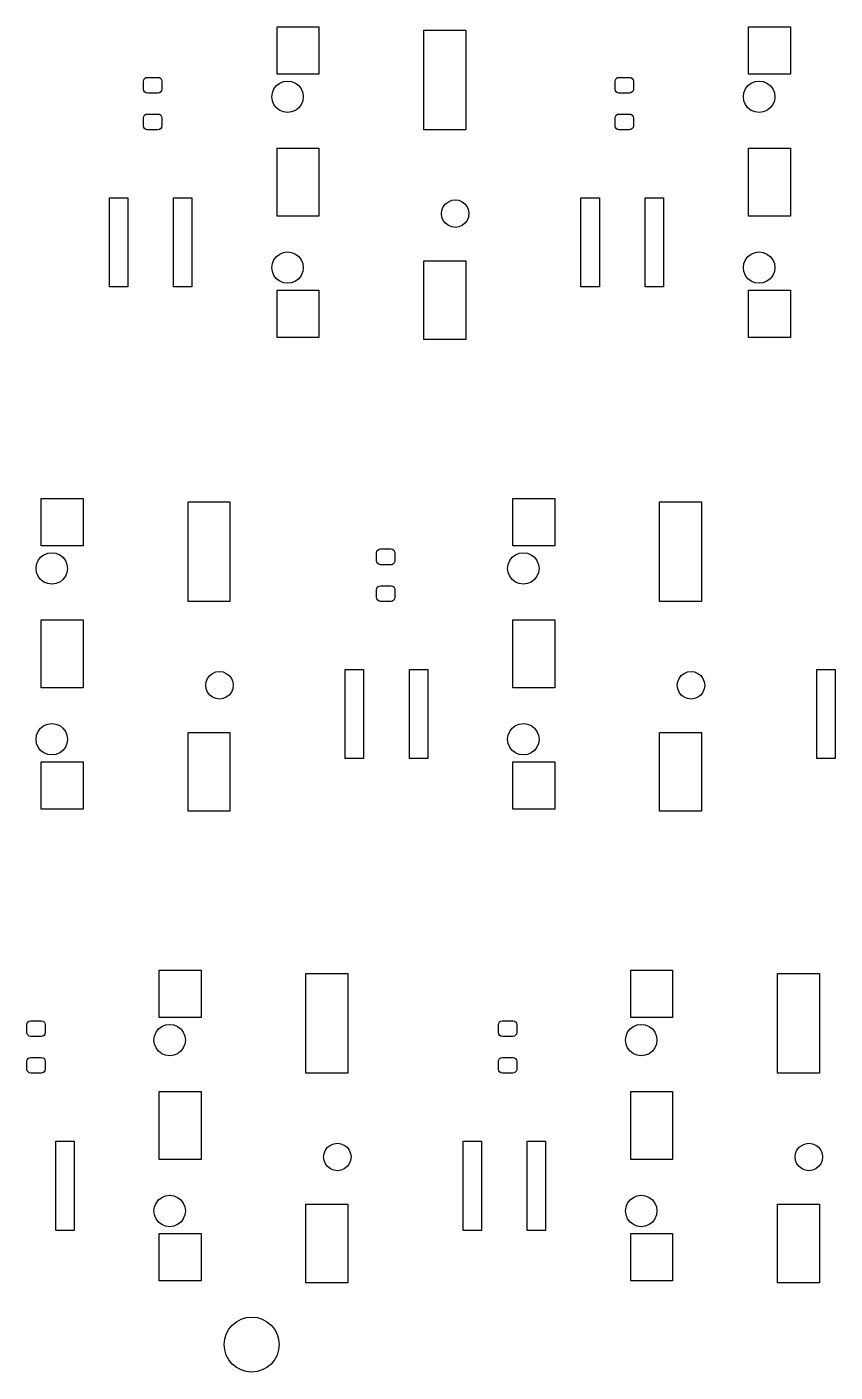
# Model space of a CAD drawing. Extents: x 0.7 to 11, y -6.1 to -1.6.
# Drawn here: x 8.51 to 9.724, y -5.89 to -3.869 of the extents above; entities that cross this region are included whole.
import ezdxf

# ---------------------------------------------------------------- set-up
doc = ezdxf.new("R2010")
doc.units = 0
doc.header["$MEASUREMENT"] = 0
doc.layers.add('BLACK', color=7, linetype='CONTINUOUS')

msp = doc.modelspace()

# ---------------------------------------------------------------- linework, layer by layer
at = {"layer": 'BLACK', "linetype": 'CONTINUOUS'}
for p, q in [((8.8858, -3.94), (8.8858, -3.8691)), ((8.8858, -3.8691), (8.9488, -3.8691)), ((8.9488, -3.8691), (8.9488, -3.94)), ((9.1063, -4.0236), (9.1063, -3.874)), ((9.1063, -3.874), (9.1693, -3.874)), ((9.1693, -3.874), (9.1693, -4.0236)), ((9.5945, -3.94), (9.5945, -3.8691)), ((9.5945, -3.8691), (9.6575, -3.8691)), ((9.6575, -3.8691), (9.6575, -3.94)), ((8.9488, -3.94), (8.8858, -3.94)), ((9.6575, -3.94), (9.5945, -3.94)), ((8.685, -3.9508), (8.6855, -3.9485)), ((8.685, -3.9626), (8.685, -3.9508)), ((8.6855, -3.9485), (8.6868, -3.9466)), ((8.6868, -3.9466), (8.6887, -3.9453)), ((8.6887, -3.9453), (8.6909, -3.9449)), ((8.6909, -3.9449), (8.7067, -3.9449)), ((8.7067, -3.9449), (8.709, -3.9453)), ((8.709, -3.9453), (8.7109, -3.9466)), ((8.7109, -3.9466), (8.7121, -3.9485)), ((8.7121, -3.9485), (8.7126, -3.9508)), ((8.7126, -3.9508), (8.7126, -3.9626)), ((8.8811, -3.9622), (8.8849, -3.9573)), ((8.8849, -3.9573), (8.8898, -3.9536)), ((8.8898, -3.9536), (8.8955, -3.9512)), ((8.8955, -3.9512), (8.9016, -3.9504)), ((8.9016, -3.9504), (8.9077, -3.9512)), ((8.9077, -3.9512), (8.9134, -3.9536)), ((8.9134, -3.9536), (8.9183, -3.9573)), ((8.9183, -3.9573), (8.922, -3.9622)), ((9.3937, -3.9508), (9.3942, -3.9485)), ((9.3937, -3.9626), (9.3937, -3.9508)), ((9.3942, -3.9485), (9.3954, -3.9466)), ((9.3954, -3.9466), (9.3973, -3.9453)), ((9.3973, -3.9453), (9.3996, -3.9449)), ((9.3996, -3.9449), (9.4154, -3.9449)), ((9.4154, -3.9449), (9.4176, -3.9453)), ((9.4176, -3.9453), (9.4195, -3.9466)), ((9.4195, -3.9466), (9.4208, -3.9485)), ((9.4208, -3.9485), (9.4213, -3.9508)), ((9.4213, -3.9508), (9.4213, -3.9626)), ((9.5898, -3.9622), (9.5935, -3.9573)), ((9.5935, -3.9573), (9.5984, -3.9536)), ((9.5984, -3.9536), (9.6041, -3.9512)), ((9.6041, -3.9512), (9.6102, -3.9504)), ((9.6102, -3.9504), (9.6164, -3.9512)), ((9.6164, -3.9512), (9.622, -3.9536)), ((9.622, -3.9536), (9.6269, -3.9573)), ((9.6269, -3.9573), (9.6307, -3.9622)), ((8.6855, -3.9649), (8.685, -3.9626)), ((8.6868, -3.9668), (8.6855, -3.9649)), ((8.6887, -3.9681), (8.6868, -3.9668)), ((8.6909, -3.9685), (8.6887, -3.9681)), ((8.7067, -3.9685), (8.6909, -3.9685)), ((8.709, -3.9681), (8.7067, -3.9685)), ((8.7109, -3.9668), (8.709, -3.9681)), ((8.7121, -3.9649), (8.7109, -3.9668)), ((8.7126, -3.9626), (8.7121, -3.9649)), ((8.878, -3.974), (8.8788, -3.9679)), ((8.8788, -3.9801), (8.878, -3.974)), ((8.8788, -3.9679), (8.8811, -3.9622)), ((8.8811, -3.9858), (8.8788, -3.9801)), ((8.922, -3.9622), (8.9244, -3.9679)), ((8.9244, -3.9801), (8.922, -3.9858)), ((8.9244, -3.9679), (8.9252, -3.974)), ((8.9252, -3.974), (8.9244, -3.9801)), ((9.3942, -3.9649), (9.3937, -3.9626)), ((9.3954, -3.9668), (9.3942, -3.9649)), ((9.3973, -3.9681), (9.3954, -3.9668)), ((9.3996, -3.9685), (9.3973, -3.9681)), ((9.4154, -3.9685), (9.3996, -3.9685)), ((9.4176, -3.9681), (9.4154, -3.9685)), ((9.4195, -3.9668), (9.4176, -3.9681)), ((9.4208, -3.9649), (9.4195, -3.9668)), ((9.4213, -3.9626), (9.4208, -3.9649)), ((9.5866, -3.974), (9.5874, -3.9679)), ((9.5874, -3.9801), (9.5866, -3.974)), ((9.5874, -3.9679), (9.5898, -3.9622)), ((9.5898, -3.9858), (9.5874, -3.9801)), ((9.6307, -3.9622), (9.6331, -3.9679)), ((9.6331, -3.9801), (9.6307, -3.9858)), ((9.6331, -3.9679), (9.6339, -3.974)), ((9.6339, -3.974), (9.6331, -3.9801)), ((8.6868, -4.0017), (8.6887, -4.0004)), ((8.6887, -4.0004), (8.6909, -4)), ((8.6909, -4), (8.7067, -4)), ((8.7067, -4), (8.709, -4.0004)), ((8.709, -4.0004), (8.7109, -4.0017)), ((8.8849, -3.9907), (8.8811, -3.9858)), ((8.8898, -3.9945), (8.8849, -3.9907)), ((8.8955, -3.9968), (8.8898, -3.9945)), ((8.9016, -3.9976), (8.8955, -3.9968)), ((8.9077, -3.9968), (8.9016, -3.9976)), ((8.9134, -3.9945), (8.9077, -3.9968)), ((8.9183, -3.9907), (8.9134, -3.9945)), ((8.922, -3.9858), (8.9183, -3.9907)), ((9.3954, -4.0017), (9.3973, -4.0004)), ((9.3973, -4.0004), (9.3996, -4)), ((9.3996, -4), (9.4154, -4)), ((9.4154, -4), (9.4176, -4.0004)), ((9.4176, -4.0004), (9.4195, -4.0017)), ((9.5935, -3.9907), (9.5898, -3.9858)), ((9.5984, -3.9945), (9.5935, -3.9907)), ((9.6041, -3.9968), (9.5984, -3.9945)), ((9.6102, -3.9976), (9.6041, -3.9968)), ((9.6164, -3.9968), (9.6102, -3.9976)), ((9.622, -3.9945), (9.6164, -3.9968)), ((9.6269, -3.9907), (9.622, -3.9945)), ((9.6307, -3.9858), (9.6269, -3.9907)), ((8.685, -4.0059), (8.6855, -4.0036)), ((8.685, -4.0177), (8.685, -4.0059)), ((8.6855, -4.02), (8.685, -4.0177)), ((8.6855, -4.0036), (8.6868, -4.0017)), ((8.6868, -4.0219), (8.6855, -4.02)), ((8.6887, -4.0232), (8.6868, -4.0219)), ((8.7109, -4.0219), (8.709, -4.0232)), ((8.7109, -4.0017), (8.7121, -4.0036)), ((8.7121, -4.02), (8.7109, -4.0219)), ((8.7121, -4.0036), (8.7126, -4.0059)), ((8.7126, -4.0177), (8.7121, -4.02)), ((8.7126, -4.0059), (8.7126, -4.0177)), ((9.3937, -4.0059), (9.3942, -4.0036)), ((9.3937, -4.0177), (9.3937, -4.0059)), ((9.3942, -4.02), (9.3937, -4.0177)), ((9.3942, -4.0036), (9.3954, -4.0017)), ((9.3954, -4.0219), (9.3942, -4.02)), ((9.3973, -4.0232), (9.3954, -4.0219)), ((9.4195, -4.0219), (9.4176, -4.0232)), ((9.4195, -4.0017), (9.4208, -4.0036)), ((9.4208, -4.02), (9.4195, -4.0219)), ((9.4208, -4.0036), (9.4213, -4.0059)), ((9.4213, -4.0177), (9.4208, -4.02)), ((9.4213, -4.0059), (9.4213, -4.0177)), ((8.6909, -4.0236), (8.6887, -4.0232)), ((8.7067, -4.0236), (8.6909, -4.0236)), ((8.709, -4.0232), (8.7067, -4.0236)), ((9.1693, -4.0236), (9.1063, -4.0236)), ((9.3996, -4.0236), (9.3973, -4.0232)), ((9.4154, -4.0236), (9.3996, -4.0236)), ((9.4176, -4.0232), (9.4154, -4.0236)), ((8.8858, -4.1535), (8.8858, -4.0512)), ((8.8858, -4.0512), (8.9488, -4.0512)), ((8.9488, -4.0512), (8.9488, -4.1535)), ((9.5945, -4.1535), (9.5945, -4.0512)), ((9.5945, -4.0512), (9.6575, -4.0512)), ((9.6575, -4.0512), (9.6575, -4.1535)), ((8.6339, -4.2598), (8.6339, -4.126)), ((8.6339, -4.126), (8.6614, -4.126)), ((8.6614, -4.126), (8.6614, -4.2598)), ((8.7303, -4.2598), (8.7303, -4.126)), ((8.7303, -4.126), (8.7579, -4.126)), ((8.7579, -4.126), (8.7579, -4.2598)), ((9.1336, -4.1443), (9.1356, -4.1393)), ((9.1356, -4.1393), (9.1389, -4.135)), ((9.1389, -4.135), (9.1432, -4.1317)), ((9.1432, -4.1317), (9.1482, -4.1296)), ((9.1482, -4.1296), (9.1535, -4.1289)), ((9.1535, -4.1289), (9.1589, -4.1296)), ((9.1589, -4.1296), (9.1639, -4.1317)), ((9.1639, -4.1317), (9.1682, -4.135)), ((9.1682, -4.135), (9.1714, -4.1393)), ((9.1714, -4.1393), (9.1735, -4.1443)), ((9.3425, -4.2598), (9.3425, -4.126)), ((9.3425, -4.126), (9.3701, -4.126)), ((9.3701, -4.126), (9.3701, -4.2598)), ((9.439, -4.2598), (9.439, -4.126)), ((9.439, -4.126), (9.4665, -4.126)), ((9.4665, -4.126), (9.4665, -4.2598)), ((8.9488, -4.1535), (8.8858, -4.1535)), ((9.1329, -4.1496), (9.1336, -4.1443)), ((9.1336, -4.155), (9.1329, -4.1496)), ((9.1356, -4.1599), (9.1336, -4.155)), ((9.1389, -4.1642), (9.1356, -4.1599)), ((9.1714, -4.1599), (9.1682, -4.1642)), ((9.1735, -4.155), (9.1714, -4.1599)), ((9.1735, -4.1443), (9.1742, -4.1496)), ((9.1742, -4.1496), (9.1735, -4.155)), ((9.6575, -4.1535), (9.5945, -4.1535)), ((9.1432, -4.1675), (9.1389, -4.1642)), ((9.1482, -4.1696), (9.1432, -4.1675)), ((9.1535, -4.1703), (9.1482, -4.1696)), ((9.1589, -4.1696), (9.1535, -4.1703)), ((9.1639, -4.1675), (9.1589, -4.1696)), ((9.1682, -4.1642), (9.1639, -4.1675)), ((8.8788, -4.2246), (8.8811, -4.2189)), ((8.8811, -4.2189), (8.8849, -4.214)), ((8.8849, -4.214), (8.8898, -4.2103)), ((8.8898, -4.2103), (8.8955, -4.2079)), ((8.8955, -4.2079), (8.9016, -4.2071)), ((8.9016, -4.2071), (8.9077, -4.2079)), ((8.9077, -4.2079), (8.9134, -4.2103)), ((8.9134, -4.2103), (8.9183, -4.214)), ((8.9183, -4.214), (8.922, -4.2189)), ((8.922, -4.2189), (8.9244, -4.2246)), ((9.1063, -4.3386), (9.1063, -4.2205)), ((9.1063, -4.2205), (9.1693, -4.2205)), ((9.1693, -4.2205), (9.1693, -4.3386)), ((9.5874, -4.2246), (9.5898, -4.2189)), ((9.5898, -4.2189), (9.5935, -4.214)), ((9.5935, -4.214), (9.5984, -4.2103)), ((9.5984, -4.2103), (9.6041, -4.2079)), ((9.6041, -4.2079), (9.6102, -4.2071)), ((9.6102, -4.2071), (9.6164, -4.2079)), ((9.6164, -4.2079), (9.622, -4.2103)), ((9.622, -4.2103), (9.6269, -4.214)), ((9.6269, -4.214), (9.6307, -4.2189)), ((9.6307, -4.2189), (9.6331, -4.2246)), ((8.878, -4.2307), (8.8788, -4.2246)), ((8.8788, -4.2368), (8.878, -4.2307)), ((8.8811, -4.2425), (8.8788, -4.2368)), ((8.8849, -4.2474), (8.8811, -4.2425)), ((8.922, -4.2425), (8.9183, -4.2474)), ((8.9244, -4.2368), (8.922, -4.2425)), ((8.9244, -4.2246), (8.9252, -4.2307)), ((8.9252, -4.2307), (8.9244, -4.2368)), ((9.5866, -4.2307), (9.5874, -4.2246)), ((9.5874, -4.2368), (9.5866, -4.2307)), ((9.5898, -4.2425), (9.5874, -4.2368)), ((9.5935, -4.2474), (9.5898, -4.2425)), ((9.6307, -4.2425), (9.6269, -4.2474)), ((9.6331, -4.2368), (9.6307, -4.2425)), ((9.6331, -4.2246), (9.6339, -4.2307)), ((9.6339, -4.2307), (9.6331, -4.2368)), ((8.6614, -4.2598), (8.6339, -4.2598)), ((8.7579, -4.2598), (8.7303, -4.2598)), ((8.8898, -4.2512), (8.8849, -4.2474)), ((8.8955, -4.2535), (8.8898, -4.2512)), ((8.9016, -4.2543), (8.8955, -4.2535)), ((8.9077, -4.2535), (8.9016, -4.2543)), ((8.9134, -4.2512), (8.9077, -4.2535)), ((8.9183, -4.2474), (8.9134, -4.2512)), ((9.3701, -4.2598), (9.3425, -4.2598)), ((9.4665, -4.2598), (9.439, -4.2598)), ((9.5984, -4.2512), (9.5935, -4.2474)), ((9.6041, -4.2535), (9.5984, -4.2512)), ((9.6102, -4.2543), (9.6041, -4.2535)), ((9.6164, -4.2535), (9.6102, -4.2543)), ((9.622, -4.2512), (9.6164, -4.2535)), ((9.6269, -4.2474), (9.622, -4.2512)), ((8.8858, -4.3356), (8.8858, -4.2648)), ((8.8858, -4.2648), (8.9488, -4.2648)), ((8.9488, -4.2648), (8.9488, -4.3356)), ((9.5945, -4.3356), (9.5945, -4.2648)), ((9.5945, -4.2648), (9.6575, -4.2648)), ((9.6575, -4.2648), (9.6575, -4.3356)), ((8.9488, -4.3356), (8.8858, -4.3356)), ((9.1693, -4.3386), (9.1063, -4.3386)), ((9.6575, -4.3356), (9.5945, -4.3356)), ((8.5315, -4.6486), (8.5315, -4.5778)), ((8.5315, -4.5778), (8.5945, -4.5778)), ((8.5945, -4.5778), (8.5945, -4.6486)), ((8.752, -4.7323), (8.752, -4.5827)), ((8.752, -4.5827), (8.815, -4.5827)), ((8.815, -4.5827), (8.815, -4.7323)), ((9.2402, -4.6486), (9.2402, -4.5778)), ((9.2402, -4.5778), (9.3031, -4.5778)), ((9.3031, -4.5778), (9.3031, -4.6486)), ((9.4606, -4.7323), (9.4606, -4.5827)), ((9.4606, -4.5827), (9.5236, -4.5827)), ((9.5236, -4.5827), (9.5236, -4.7323)), ((8.5268, -4.6709), (8.5305, -4.666)), ((8.5305, -4.666), (8.5354, -4.6622)), ((8.5945, -4.6486), (8.5315, -4.6486)), ((8.5354, -4.6622), (8.5411, -4.6599)), ((8.5411, -4.6599), (8.5472, -4.6591)), ((8.5472, -4.6591), (8.5534, -4.6599)), ((8.5534, -4.6599), (8.5591, -4.6622)), ((8.5591, -4.6622), (8.5639, -4.666)), ((8.5639, -4.666), (8.5677, -4.6709)), ((9.0354, -4.6594), (9.0359, -4.6572)), ((9.0354, -4.6713), (9.0354, -4.6594)), ((9.0359, -4.6572), (9.0372, -4.6553)), ((9.0372, -4.6553), (9.0391, -4.654)), ((9.0391, -4.654), (9.0413, -4.6535)), ((9.0413, -4.6535), (9.0571, -4.6535)), ((9.0571, -4.6535), (9.0593, -4.654)), ((9.0593, -4.654), (9.0613, -4.6553)), ((9.0613, -4.6553), (9.0625, -4.6572)), ((9.0625, -4.6572), (9.063, -4.6594)), ((9.063, -4.6594), (9.063, -4.6713)), ((9.2354, -4.6709), (9.2392, -4.666)), ((9.2392, -4.666), (9.2441, -4.6622)), ((9.3031, -4.6486), (9.2402, -4.6486)), ((9.2441, -4.6622), (9.2498, -4.6599)), ((9.2498, -4.6599), (9.2559, -4.6591)), ((9.2559, -4.6591), (9.262, -4.6599)), ((9.262, -4.6599), (9.2677, -4.6622)), ((9.2677, -4.6622), (9.2726, -4.666)), ((9.2726, -4.666), (9.2764, -4.6709)), ((8.5236, -4.6827), (8.5244, -4.6766)), ((8.5244, -4.6888), (8.5236, -4.6827)), ((8.5244, -4.6766), (8.5268, -4.6709)), ((8.5268, -4.6945), (8.5244, -4.6888)), ((8.5677, -4.6709), (8.5701, -4.6766)), ((8.5701, -4.6888), (8.5677, -4.6945)), ((8.5701, -4.6766), (8.5709, -4.6827)), ((8.5709, -4.6827), (8.5701, -4.6888)), ((9.0359, -4.6735), (9.0354, -4.6713)), ((9.0372, -4.6754), (9.0359, -4.6735)), ((9.0391, -4.6767), (9.0372, -4.6754)), ((9.0413, -4.6772), (9.0391, -4.6767)), ((9.0571, -4.6772), (9.0413, -4.6772)), ((9.0593, -4.6767), (9.0571, -4.6772)), ((9.0613, -4.6754), (9.0593, -4.6767)), ((9.0625, -4.6735), (9.0613, -4.6754)), ((9.063, -4.6713), (9.0625, -4.6735)), ((9.2323, -4.6827), (9.2331, -4.6766)), ((9.2331, -4.6888), (9.2323, -4.6827)), ((9.2331, -4.6766), (9.2354, -4.6709)), ((9.2354, -4.6945), (9.2331, -4.6888)), ((9.2764, -4.6709), (9.2787, -4.6766)), ((9.2787, -4.6888), (9.2764, -4.6945)), ((9.2787, -4.6766), (9.2795, -4.6827)), ((9.2795, -4.6827), (9.2787, -4.6888)), ((8.5305, -4.6994), (8.5268, -4.6945)), ((8.5354, -4.7031), (8.5305, -4.6994)), ((8.5411, -4.7055), (8.5354, -4.7031)), ((8.5472, -4.7063), (8.5411, -4.7055)), ((8.5534, -4.7055), (8.5472, -4.7063)), ((8.5591, -4.7031), (8.5534, -4.7055)), ((8.5639, -4.6994), (8.5591, -4.7031)), ((8.5677, -4.6945), (8.5639, -4.6994)), ((9.0391, -4.7091), (9.0413, -4.7087)), ((9.0413, -4.7087), (9.0571, -4.7087)), ((9.0571, -4.7087), (9.0593, -4.7091)), ((9.2392, -4.6994), (9.2354, -4.6945)), ((9.2441, -4.7031), (9.2392, -4.6994)), ((9.2498, -4.7055), (9.2441, -4.7031)), ((9.2559, -4.7063), (9.2498, -4.7055)), ((9.262, -4.7055), (9.2559, -4.7063)), ((9.2677, -4.7031), (9.262, -4.7055)), ((9.2726, -4.6994), (9.2677, -4.7031)), ((9.2764, -4.6945), (9.2726, -4.6994)), ((9.0354, -4.7146), (9.0359, -4.7123)), ((9.0354, -4.7264), (9.0354, -4.7146)), ((9.0359, -4.7286), (9.0354, -4.7264)), ((9.0359, -4.7123), (9.0372, -4.7104)), ((9.0372, -4.7306), (9.0359, -4.7286)), ((9.0372, -4.7104), (9.0391, -4.7091)), ((9.0593, -4.7091), (9.0613, -4.7104)), ((9.0613, -4.7104), (9.0625, -4.7123)), ((9.0625, -4.7286), (9.0613, -4.7306)), ((9.0625, -4.7123), (9.063, -4.7146)), ((9.063, -4.7264), (9.0625, -4.7286)), ((9.063, -4.7146), (9.063, -4.7264)), ((8.815, -4.7323), (8.752, -4.7323)), ((9.0391, -4.7318), (9.0372, -4.7306)), ((9.0413, -4.7323), (9.0391, -4.7318)), ((9.0571, -4.7323), (9.0413, -4.7323)), ((9.0593, -4.7318), (9.0571, -4.7323)), ((9.0613, -4.7306), (9.0593, -4.7318)), ((9.5236, -4.7323), (9.4606, -4.7323)), ((8.5315, -4.8622), (8.5315, -4.7598)), ((8.5315, -4.7598), (8.5945, -4.7598)), ((8.5945, -4.7598), (8.5945, -4.8622)), ((9.2402, -4.8622), (9.2402, -4.7598)), ((9.2402, -4.7598), (9.3031, -4.7598)), ((9.3031, -4.7598), (9.3031, -4.8622)), ((8.7792, -4.8529), (8.7813, -4.8479)), ((8.7813, -4.8479), (8.7846, -4.8437)), ((8.7846, -4.8437), (8.7889, -4.8404)), ((8.7889, -4.8404), (8.7939, -4.8383)), ((8.7939, -4.8383), (8.7992, -4.8376)), ((8.7992, -4.8376), (8.8046, -4.8383)), ((8.8046, -4.8383), (8.8095, -4.8404)), ((8.8095, -4.8404), (8.8138, -4.8437)), ((8.8138, -4.8437), (8.8171, -4.8479)), ((8.8171, -4.8479), (8.8192, -4.8529)), ((8.9882, -4.9685), (8.9882, -4.8346)), ((8.9882, -4.8346), (9.0157, -4.8346)), ((9.0157, -4.8346), (9.0157, -4.9685)), ((9.0846, -4.9685), (9.0846, -4.8346)), ((9.0846, -4.8346), (9.1122, -4.8346)), ((9.1122, -4.8346), (9.1122, -4.9685)), ((9.4879, -4.8529), (9.49, -4.8479)), ((9.49, -4.8479), (9.4933, -4.8437)), ((9.4933, -4.8437), (9.4975, -4.8404)), ((9.4975, -4.8404), (9.5025, -4.8383)), ((9.5025, -4.8383), (9.5079, -4.8376)), ((9.5079, -4.8376), (9.5132, -4.8383)), ((9.5132, -4.8383), (9.5182, -4.8404)), ((9.5182, -4.8404), (9.5225, -4.8437)), ((9.5225, -4.8437), (9.5258, -4.8479)), ((9.5258, -4.8479), (9.5278, -4.8529)), ((9.6969, -4.9685), (9.6969, -4.8346)), ((9.6969, -4.8346), (9.7244, -4.8346)), ((9.7244, -4.8346), (9.7244, -4.9685)), ((8.5945, -4.8622), (8.5315, -4.8622)), ((8.7785, -4.8583), (8.7792, -4.8529)), ((8.7792, -4.8636), (8.7785, -4.8583)), ((8.7813, -4.8686), (8.7792, -4.8636)), ((8.7846, -4.8729), (8.7813, -4.8686)), ((8.8171, -4.8686), (8.8138, -4.8729)), ((8.8192, -4.8636), (8.8171, -4.8686)), ((8.8192, -4.8529), (8.8199, -4.8583)), ((8.8199, -4.8583), (8.8192, -4.8636)), ((9.3031, -4.8622), (9.2402, -4.8622)), ((9.4872, -4.8583), (9.4879, -4.8529)), ((9.4879, -4.8636), (9.4872, -4.8583)), ((9.49, -4.8686), (9.4879, -4.8636)), ((9.4933, -4.8729), (9.49, -4.8686)), ((9.5258, -4.8686), (9.5225, -4.8729)), ((9.5278, -4.8636), (9.5258, -4.8686)), ((9.5278, -4.8529), (9.5285, -4.8583)), ((9.5285, -4.8583), (9.5278, -4.8636)), ((8.7889, -4.8762), (8.7846, -4.8729)), ((8.7939, -4.8782), (8.7889, -4.8762)), ((8.7992, -4.8789), (8.7939, -4.8782)), ((8.8046, -4.8782), (8.7992, -4.8789)), ((8.8095, -4.8762), (8.8046, -4.8782)), ((8.8138, -4.8729), (8.8095, -4.8762)), ((9.4975, -4.8762), (9.4933, -4.8729)), ((9.5025, -4.8782), (9.4975, -4.8762)), ((9.5079, -4.8789), (9.5025, -4.8782)), ((9.5132, -4.8782), (9.5079, -4.8789)), ((9.5182, -4.8762), (9.5132, -4.8782)), ((9.5225, -4.8729), (9.5182, -4.8762)), ((8.5244, -4.9333), (8.5268, -4.9276)), ((8.5268, -4.9276), (8.5305, -4.9227)), ((8.5305, -4.9227), (8.5354, -4.9189)), ((8.5354, -4.9189), (8.5411, -4.9166)), ((8.5411, -4.9166), (8.5472, -4.9157)), ((8.5472, -4.9157), (8.5534, -4.9166)), ((8.5534, -4.9166), (8.5591, -4.9189)), ((8.5591, -4.9189), (8.5639, -4.9227)), ((8.5639, -4.9227), (8.5677, -4.9276)), ((8.5677, -4.9276), (8.5701, -4.9333)), ((8.752, -5.0472), (8.752, -4.9291)), ((8.752, -4.9291), (8.815, -4.9291)), ((8.815, -4.9291), (8.815, -5.0472)), ((9.2331, -4.9333), (9.2354, -4.9276)), ((9.2354, -4.9276), (9.2392, -4.9227)), ((9.2392, -4.9227), (9.2441, -4.9189)), ((9.2441, -4.9189), (9.2498, -4.9166)), ((9.2498, -4.9166), (9.2559, -4.9157)), ((9.2559, -4.9157), (9.262, -4.9166)), ((9.262, -4.9166), (9.2677, -4.9189)), ((9.2677, -4.9189), (9.2726, -4.9227)), ((9.2726, -4.9227), (9.2764, -4.9276)), ((9.2764, -4.9276), (9.2787, -4.9333)), ((9.4606, -5.0472), (9.4606, -4.9291)), ((9.4606, -4.9291), (9.5236, -4.9291)), ((9.5236, -4.9291), (9.5236, -5.0472)), ((8.5236, -4.9394), (8.5244, -4.9333)), ((8.5244, -4.9455), (8.5236, -4.9394)), ((8.5268, -4.9512), (8.5244, -4.9455)), ((8.5305, -4.9561), (8.5268, -4.9512)), ((8.5677, -4.9512), (8.5639, -4.9561)), ((8.5701, -4.9455), (8.5677, -4.9512)), ((8.5701, -4.9333), (8.5709, -4.9394)), ((8.5709, -4.9394), (8.5701, -4.9455)), ((9.2323, -4.9394), (9.2331, -4.9333)), ((9.2331, -4.9455), (9.2323, -4.9394)), ((9.2354, -4.9512), (9.2331, -4.9455)), ((9.2392, -4.9561), (9.2354, -4.9512)), ((9.2764, -4.9512), (9.2726, -4.9561)), ((9.2787, -4.9455), (9.2764, -4.9512)), ((9.2787, -4.9333), (9.2795, -4.9394)), ((9.2795, -4.9394), (9.2787, -4.9455)), ((8.5354, -4.9598), (8.5305, -4.9561)), ((8.5411, -4.9622), (8.5354, -4.9598)), ((8.5472, -4.963), (8.5411, -4.9622)), ((8.5534, -4.9622), (8.5472, -4.963)), ((8.5591, -4.9598), (8.5534, -4.9622)), ((8.5639, -4.9561), (8.5591, -4.9598)), ((9.0157, -4.9685), (8.9882, -4.9685)), ((9.1122, -4.9685), (9.0846, -4.9685)), ((9.2441, -4.9598), (9.2392, -4.9561)), ((9.2498, -4.9622), (9.2441, -4.9598)), ((9.2559, -4.963), (9.2498, -4.9622)), ((9.262, -4.9622), (9.2559, -4.963)), ((9.2677, -4.9598), (9.262, -4.9622)), ((9.2726, -4.9561), (9.2677, -4.9598)), ((9.7244, -4.9685), (9.6969, -4.9685)), ((8.5315, -5.0443), (8.5315, -4.9734)), ((8.5315, -4.9734), (8.5945, -4.9734)), ((8.5945, -4.9734), (8.5945, -5.0443)), ((9.2402, -5.0443), (9.2402, -4.9734)), ((9.2402, -4.9734), (9.3031, -4.9734)), ((9.3031, -4.9734), (9.3031, -5.0443)), ((8.5945, -5.0443), (8.5315, -5.0443)), ((8.815, -5.0472), (8.752, -5.0472)), ((9.3031, -5.0443), (9.2402, -5.0443)), ((9.5236, -5.0472), (9.4606, -5.0472)), ((8.7087, -5.3573), (8.7087, -5.2864)), ((8.7087, -5.2864), (8.7717, -5.2864)), ((8.7717, -5.2864), (8.7717, -5.3573)), ((8.9291, -5.4409), (8.9291, -5.2913)), ((8.9291, -5.2913), (8.9921, -5.2913)), ((8.9921, -5.2913), (8.9921, -5.4409)), ((9.4173, -5.3573), (9.4173, -5.2864)), ((9.4173, -5.2864), (9.4803, -5.2864)), ((9.4803, -5.2864), (9.4803, -5.3573)), ((9.6378, -5.4409), (9.6378, -5.2913)), ((9.6378, -5.2913), (9.7008, -5.2913)), ((9.7008, -5.2913), (9.7008, -5.4409)), ((8.5098, -5.3681), (8.5103, -5.3659)), ((8.5098, -5.3799), (8.5098, -5.3681)), ((8.5103, -5.3659), (8.5116, -5.3639)), ((8.5116, -5.3639), (8.5135, -5.3627)), ((8.5135, -5.3627), (8.5157, -5.3622)), ((8.5157, -5.3622), (8.5315, -5.3622)), ((8.5315, -5.3622), (8.5338, -5.3627)), ((8.5338, -5.3627), (8.5357, -5.3639)), ((8.5357, -5.3639), (8.537, -5.3659)), ((8.537, -5.3659), (8.5374, -5.3681)), ((8.5374, -5.3681), (8.5374, -5.3799)), ((8.704, -5.3795), (8.7077, -5.3746)), ((8.7077, -5.3746), (8.7126, -5.3709)), ((8.7717, -5.3573), (8.7087, -5.3573)), ((8.7126, -5.3709), (8.7183, -5.3685)), ((8.7183, -5.3685), (8.7244, -5.3677)), ((8.7244, -5.3677), (8.7305, -5.3685)), ((8.7305, -5.3685), (8.7362, -5.3709)), ((8.7362, -5.3709), (8.7411, -5.3746)), ((8.7411, -5.3746), (8.7449, -5.3795)), ((9.2185, -5.3681), (9.219, -5.3659)), ((9.2185, -5.3799), (9.2185, -5.3681)), ((9.219, -5.3659), (9.2202, -5.3639)), ((9.2202, -5.3639), (9.2221, -5.3627)), ((9.2221, -5.3627), (9.2244, -5.3622)), ((9.2244, -5.3622), (9.2402, -5.3622)), ((9.2402, -5.3622), (9.2424, -5.3627)), ((9.2424, -5.3627), (9.2443, -5.3639)), ((9.2443, -5.3639), (9.2456, -5.3659)), ((9.2456, -5.3659), (9.2461, -5.3681)), ((9.2461, -5.3681), (9.2461, -5.3799)), ((9.4126, -5.3795), (9.4164, -5.3746)), ((9.4164, -5.3746), (9.4213, -5.3709)), ((9.4803, -5.3573), (9.4173, -5.3573)), ((9.4213, -5.3709), (9.427, -5.3685)), ((9.427, -5.3685), (9.4331, -5.3677)), ((9.4331, -5.3677), (9.4392, -5.3685)), ((9.4392, -5.3685), (9.4449, -5.3709)), ((9.4449, -5.3709), (9.4498, -5.3746)), ((9.4498, -5.3746), (9.4535, -5.3795)), ((8.5103, -5.3822), (8.5098, -5.3799)), ((8.5116, -5.3841), (8.5103, -5.3822)), ((8.5135, -5.3854), (8.5116, -5.3841)), ((8.5157, -5.3858), (8.5135, -5.3854)), ((8.5315, -5.3858), (8.5157, -5.3858)), ((8.5338, -5.3854), (8.5315, -5.3858)), ((8.5357, -5.3841), (8.5338, -5.3854)), ((8.537, -5.3822), (8.5357, -5.3841)), ((8.5374, -5.3799), (8.537, -5.3822)), ((8.7008, -5.3913), (8.7016, -5.3852)), ((8.7016, -5.3975), (8.7008, -5.3913)), ((8.7016, -5.3852), (8.704, -5.3795)), ((8.7449, -5.3795), (8.7472, -5.3852)), ((8.7472, -5.3852), (8.748, -5.3913)), ((8.748, -5.3913), (8.7472, -5.3975)), ((9.219, -5.3822), (9.2185, -5.3799)), ((9.2202, -5.3841), (9.219, -5.3822)), ((9.2221, -5.3854), (9.2202, -5.3841)), ((9.2244, -5.3858), (9.2221, -5.3854)), ((9.2402, -5.3858), (9.2244, -5.3858)), ((9.2424, -5.3854), (9.2402, -5.3858)), ((9.2443, -5.3841), (9.2424, -5.3854)), ((9.2456, -5.3822), (9.2443, -5.3841)), ((9.2461, -5.3799), (9.2456, -5.3822)), ((9.4094, -5.3913), (9.4103, -5.3852)), ((9.4103, -5.3975), (9.4094, -5.3913)), ((9.4103, -5.3852), (9.4126, -5.3795)), ((9.4535, -5.3795), (9.4559, -5.3852)), ((9.4559, -5.3852), (9.4567, -5.3913)), ((9.4567, -5.3913), (9.4559, -5.3975)), ((8.704, -5.4031), (8.7016, -5.3975)), ((8.7077, -5.408), (8.704, -5.4031)), ((8.7126, -5.4118), (8.7077, -5.408)), ((8.7183, -5.4142), (8.7126, -5.4118)), ((8.7244, -5.415), (8.7183, -5.4142)), ((8.7305, -5.4142), (8.7244, -5.415)), ((8.7362, -5.4118), (8.7305, -5.4142)), ((8.7411, -5.408), (8.7362, -5.4118)), ((8.7449, -5.4031), (8.7411, -5.408)), ((8.7472, -5.3975), (8.7449, -5.4031)), ((9.4126, -5.4031), (9.4103, -5.3975)), ((9.4164, -5.408), (9.4126, -5.4031)), ((9.4213, -5.4118), (9.4164, -5.408)), ((9.427, -5.4142), (9.4213, -5.4118)), ((9.4331, -5.415), (9.427, -5.4142)), ((9.4392, -5.4142), (9.4331, -5.415)), ((9.4449, -5.4118), (9.4392, -5.4142)), ((9.4498, -5.408), (9.4449, -5.4118)), ((9.4535, -5.4031), (9.4498, -5.408)), ((9.4559, -5.3975), (9.4535, -5.4031)), ((8.5098, -5.4232), (8.5103, -5.421)), ((8.5098, -5.435), (8.5098, -5.4232)), ((8.5103, -5.4373), (8.5098, -5.435)), ((8.5103, -5.421), (8.5116, -5.4191)), ((8.5116, -5.4191), (8.5135, -5.4178)), ((8.5135, -5.4178), (8.5157, -5.4173)), ((8.5157, -5.4173), (8.5315, -5.4173)), ((8.5315, -5.4173), (8.5338, -5.4178)), ((8.5338, -5.4178), (8.5357, -5.4191)), ((8.5357, -5.4191), (8.537, -5.421)), ((8.537, -5.421), (8.5374, -5.4232)), ((8.5374, -5.435), (8.537, -5.4373)), ((8.5374, -5.4232), (8.5374, -5.435)), ((9.2185, -5.4232), (9.219, -5.421)), ((9.2185, -5.435), (9.2185, -5.4232)), ((9.219, -5.4373), (9.2185, -5.435)), ((9.219, -5.421), (9.2202, -5.4191)), ((9.2202, -5.4191), (9.2221, -5.4178)), ((9.2221, -5.4178), (9.2244, -5.4173)), ((9.2244, -5.4173), (9.2402, -5.4173)), ((9.2402, -5.4173), (9.2424, -5.4178)), ((9.2424, -5.4178), (9.2443, -5.4191)), ((9.2443, -5.4191), (9.2456, -5.421)), ((9.2456, -5.421), (9.2461, -5.4232)), ((9.2461, -5.435), (9.2456, -5.4373)), ((9.2461, -5.4232), (9.2461, -5.435)), ((8.5116, -5.4392), (8.5103, -5.4373)), ((8.5135, -5.4405), (8.5116, -5.4392)), ((8.5157, -5.4409), (8.5135, -5.4405)), ((8.5315, -5.4409), (8.5157, -5.4409)), ((8.5338, -5.4405), (8.5315, -5.4409)), ((8.5357, -5.4392), (8.5338, -5.4405)), ((8.537, -5.4373), (8.5357, -5.4392)), ((8.9921, -5.4409), (8.9291, -5.4409)), ((9.2202, -5.4392), (9.219, -5.4373)), ((9.2221, -5.4405), (9.2202, -5.4392)), ((9.2244, -5.4409), (9.2221, -5.4405)), ((9.2402, -5.4409), (9.2244, -5.4409)), ((9.2424, -5.4405), (9.2402, -5.4409)), ((9.2443, -5.4392), (9.2424, -5.4405)), ((9.2456, -5.4373), (9.2443, -5.4392)), ((9.7008, -5.4409), (9.6378, -5.4409)), ((8.7087, -5.5709), (8.7087, -5.4685)), ((8.7087, -5.4685), (8.7717, -5.4685)), ((8.7717, -5.4685), (8.7717, -5.5709)), ((9.4173, -5.5709), (9.4173, -5.4685)), ((9.4173, -5.4685), (9.4803, -5.4685)), ((9.4803, -5.4685), (9.4803, -5.5709)), ((8.5531, -5.6772), (8.5531, -5.5433)), ((8.5531, -5.5433), (8.5807, -5.5433)), ((8.5807, -5.5433), (8.5807, -5.6772)), ((8.9564, -5.5616), (8.9585, -5.5566)), ((8.9585, -5.5566), (8.9618, -5.5523)), ((8.9618, -5.5523), (8.966, -5.549)), ((8.966, -5.549), (8.971, -5.547)), ((8.971, -5.547), (8.9764, -5.5463)), ((8.9764, -5.5463), (8.9817, -5.547)), ((8.9817, -5.547), (8.9867, -5.549)), ((8.9867, -5.549), (8.991, -5.5523)), ((8.991, -5.5523), (8.9943, -5.5566)), ((8.9943, -5.5566), (8.9963, -5.5616)), ((9.1654, -5.6772), (9.1654, -5.5433)), ((9.1654, -5.5433), (9.1929, -5.5433)), ((9.1929, -5.5433), (9.1929, -5.6772)), ((9.2618, -5.6772), (9.2618, -5.5433)), ((9.2618, -5.5433), (9.2894, -5.5433)), ((9.2894, -5.5433), (9.2894, -5.6772)), ((9.6651, -5.5616), (9.6671, -5.5566)), ((9.6671, -5.5566), (9.6704, -5.5523)), ((9.6704, -5.5523), (9.6747, -5.549)), ((9.6747, -5.549), (9.6797, -5.547)), ((9.6797, -5.547), (9.685, -5.5463)), ((9.685, -5.5463), (9.6904, -5.547)), ((9.6904, -5.547), (9.6954, -5.549)), ((9.6954, -5.549), (9.6997, -5.5523)), ((9.6997, -5.5523), (9.7029, -5.5566)), ((9.7029, -5.5566), (9.705, -5.5616)), ((8.7717, -5.5709), (8.7087, -5.5709)), ((8.9557, -5.5669), (8.9564, -5.5616)), ((8.9564, -5.5723), (8.9557, -5.5669)), ((8.9585, -5.5773), (8.9564, -5.5723)), ((8.9618, -5.5815), (8.9585, -5.5773)), ((8.9943, -5.5773), (8.991, -5.5815)), ((8.9963, -5.5723), (8.9943, -5.5773)), ((8.9963, -5.5616), (8.997, -5.5669)), ((8.997, -5.5669), (8.9963, -5.5723)), ((9.4803, -5.5709), (9.4173, -5.5709)), ((9.6644, -5.5669), (9.6651, -5.5616)), ((9.6651, -5.5723), (9.6644, -5.5669)), ((9.6671, -5.5773), (9.6651, -5.5723)), ((9.6704, -5.5815), (9.6671, -5.5773)), ((9.7029, -5.5773), (9.6997, -5.5815)), ((9.705, -5.5723), (9.7029, -5.5773)), ((9.705, -5.5616), (9.7057, -5.5669)), ((9.7057, -5.5669), (9.705, -5.5723)), ((8.966, -5.5848), (8.9618, -5.5815)), ((8.971, -5.5869), (8.966, -5.5848)), ((8.9764, -5.5876), (8.971, -5.5869)), ((8.9817, -5.5869), (8.9764, -5.5876)), ((8.9867, -5.5848), (8.9817, -5.5869)), ((8.991, -5.5815), (8.9867, -5.5848)), ((9.6747, -5.5848), (9.6704, -5.5815)), ((9.6797, -5.5869), (9.6747, -5.5848)), ((9.685, -5.5876), (9.6797, -5.5869)), ((9.6904, -5.5869), (9.685, -5.5876)), ((9.6954, -5.5848), (9.6904, -5.5869)), ((9.6997, -5.5815), (9.6954, -5.5848)), ((8.7016, -5.6419), (8.704, -5.6362)), ((8.704, -5.6362), (8.7077, -5.6313)), ((8.7077, -5.6313), (8.7126, -5.6276)), ((8.7126, -5.6276), (8.7183, -5.6252)), ((8.7183, -5.6252), (8.7244, -5.6244)), ((8.7244, -5.6244), (8.7305, -5.6252)), ((8.7305, -5.6252), (8.7362, -5.6276)), ((8.7362, -5.6276), (8.7411, -5.6313)), ((8.7411, -5.6313), (8.7449, -5.6362)), ((8.7449, -5.6362), (8.7472, -5.6419)), ((8.9291, -5.7559), (8.9291, -5.6378)), ((8.9291, -5.6378), (8.9921, -5.6378)), ((8.9921, -5.6378), (8.9921, -5.7559)), ((9.4103, -5.6419), (9.4126, -5.6362)), ((9.4126, -5.6362), (9.4164, -5.6313)), ((9.4164, -5.6313), (9.4213, -5.6276)), ((9.4213, -5.6276), (9.427, -5.6252)), ((9.427, -5.6252), (9.4331, -5.6244)), ((9.4331, -5.6244), (9.4392, -5.6252)), ((9.4392, -5.6252), (9.4449, -5.6276)), ((9.4449, -5.6276), (9.4498, -5.6313)), ((9.4498, -5.6313), (9.4535, -5.6362)), ((9.4535, -5.6362), (9.4559, -5.6419)), ((9.6378, -5.7559), (9.6378, -5.6378)), ((9.6378, -5.6378), (9.7008, -5.6378)), ((9.7008, -5.6378), (9.7008, -5.7559)), ((8.7008, -5.648), (8.7016, -5.6419)), ((8.7016, -5.6541), (8.7008, -5.648)), ((8.704, -5.6598), (8.7016, -5.6541)), ((8.7472, -5.6541), (8.7449, -5.6598)), ((8.7472, -5.6419), (8.748, -5.648)), ((8.748, -5.648), (8.7472, -5.6541)), ((9.4094, -5.648), (9.4103, -5.6419)), ((9.4103, -5.6541), (9.4094, -5.648)), ((9.4126, -5.6598), (9.4103, -5.6541)), ((9.4559, -5.6541), (9.4535, -5.6598)), ((9.4559, -5.6419), (9.4567, -5.648)), ((9.4567, -5.648), (9.4559, -5.6541)), ((8.5807, -5.6772), (8.5531, -5.6772)), ((8.7077, -5.6647), (8.704, -5.6598)), ((8.7126, -5.6685), (8.7077, -5.6647)), ((8.7183, -5.6708), (8.7126, -5.6685)), ((8.7244, -5.6717), (8.7183, -5.6708)), ((8.7305, -5.6708), (8.7244, -5.6717)), ((8.7362, -5.6685), (8.7305, -5.6708)), ((8.7411, -5.6647), (8.7362, -5.6685)), ((8.7449, -5.6598), (8.7411, -5.6647)), ((9.1929, -5.6772), (9.1654, -5.6772)), ((9.2894, -5.6772), (9.2618, -5.6772)), ((9.4164, -5.6647), (9.4126, -5.6598)), ((9.4213, -5.6685), (9.4164, -5.6647)), ((9.427, -5.6708), (9.4213, -5.6685)), ((9.4331, -5.6717), (9.427, -5.6708)), ((9.4392, -5.6708), (9.4331, -5.6717)), ((9.4449, -5.6685), (9.4392, -5.6708)), ((9.4498, -5.6647), (9.4449, -5.6685)), ((9.4535, -5.6598), (9.4498, -5.6647)), ((8.7087, -5.753), (8.7087, -5.6821)), ((8.7087, -5.6821), (8.7717, -5.6821)), ((8.7717, -5.6821), (8.7717, -5.753)), ((9.4173, -5.753), (9.4173, -5.6821)), ((9.4173, -5.6821), (9.4803, -5.6821)), ((9.4803, -5.6821), (9.4803, -5.753)), ((8.7717, -5.753), (8.7087, -5.753)), ((8.9921, -5.7559), (8.9291, -5.7559)), ((9.4803, -5.753), (9.4173, -5.753)), ((9.7008, -5.7559), (9.6378, -5.7559)), ((8.8133, -5.8259), (8.8184, -5.8196)), ((8.8184, -5.8196), (8.8247, -5.8144)), ((8.8247, -5.8144), (8.8318, -5.8106)), ((8.8318, -5.8106), (8.8396, -5.8083)), ((8.8396, -5.8083), (8.8476, -5.8075)), ((8.8476, -5.8075), (8.8557, -5.8083)), ((8.8557, -5.8083), (8.8635, -5.8106)), ((8.8635, -5.8106), (8.8706, -5.8144)), ((8.8706, -5.8144), (8.8769, -5.8196)), ((8.8769, -5.8196), (8.882, -5.8259)), ((8.8063, -5.8488), (8.8071, -5.8408)), ((8.8071, -5.8408), (8.8094, -5.833)), ((8.8094, -5.833), (8.8133, -5.8259)), ((8.882, -5.8259), (8.8858, -5.833)), ((8.8858, -5.833), (8.8882, -5.8408)), ((8.8882, -5.8408), (8.889, -5.8488)), ((8.8071, -5.8569), (8.8063, -5.8488)), ((8.8094, -5.8646), (8.8071, -5.8569)), ((8.8882, -5.8569), (8.8858, -5.8646)), ((8.889, -5.8488), (8.8882, -5.8569)), ((8.8133, -5.8718), (8.8094, -5.8646)), ((8.8184, -5.878), (8.8133, -5.8718)), ((8.8247, -5.8832), (8.8184, -5.878)), ((8.8769, -5.878), (8.8706, -5.8832)), ((8.882, -5.8718), (8.8769, -5.878)), ((8.8858, -5.8646), (8.882, -5.8718)), ((8.8318, -5.887), (8.8247, -5.8832)), ((8.8396, -5.8894), (8.8318, -5.887)), ((8.8476, -5.8902), (8.8396, -5.8894)), ((8.8557, -5.8894), (8.8476, -5.8902)), ((8.8635, -5.887), (8.8557, -5.8894)), ((8.8706, -5.8832), (8.8635, -5.887))]:
    msp.add_line(p, q, dxfattribs=at)

doc.saveas('drawing.dxf')
